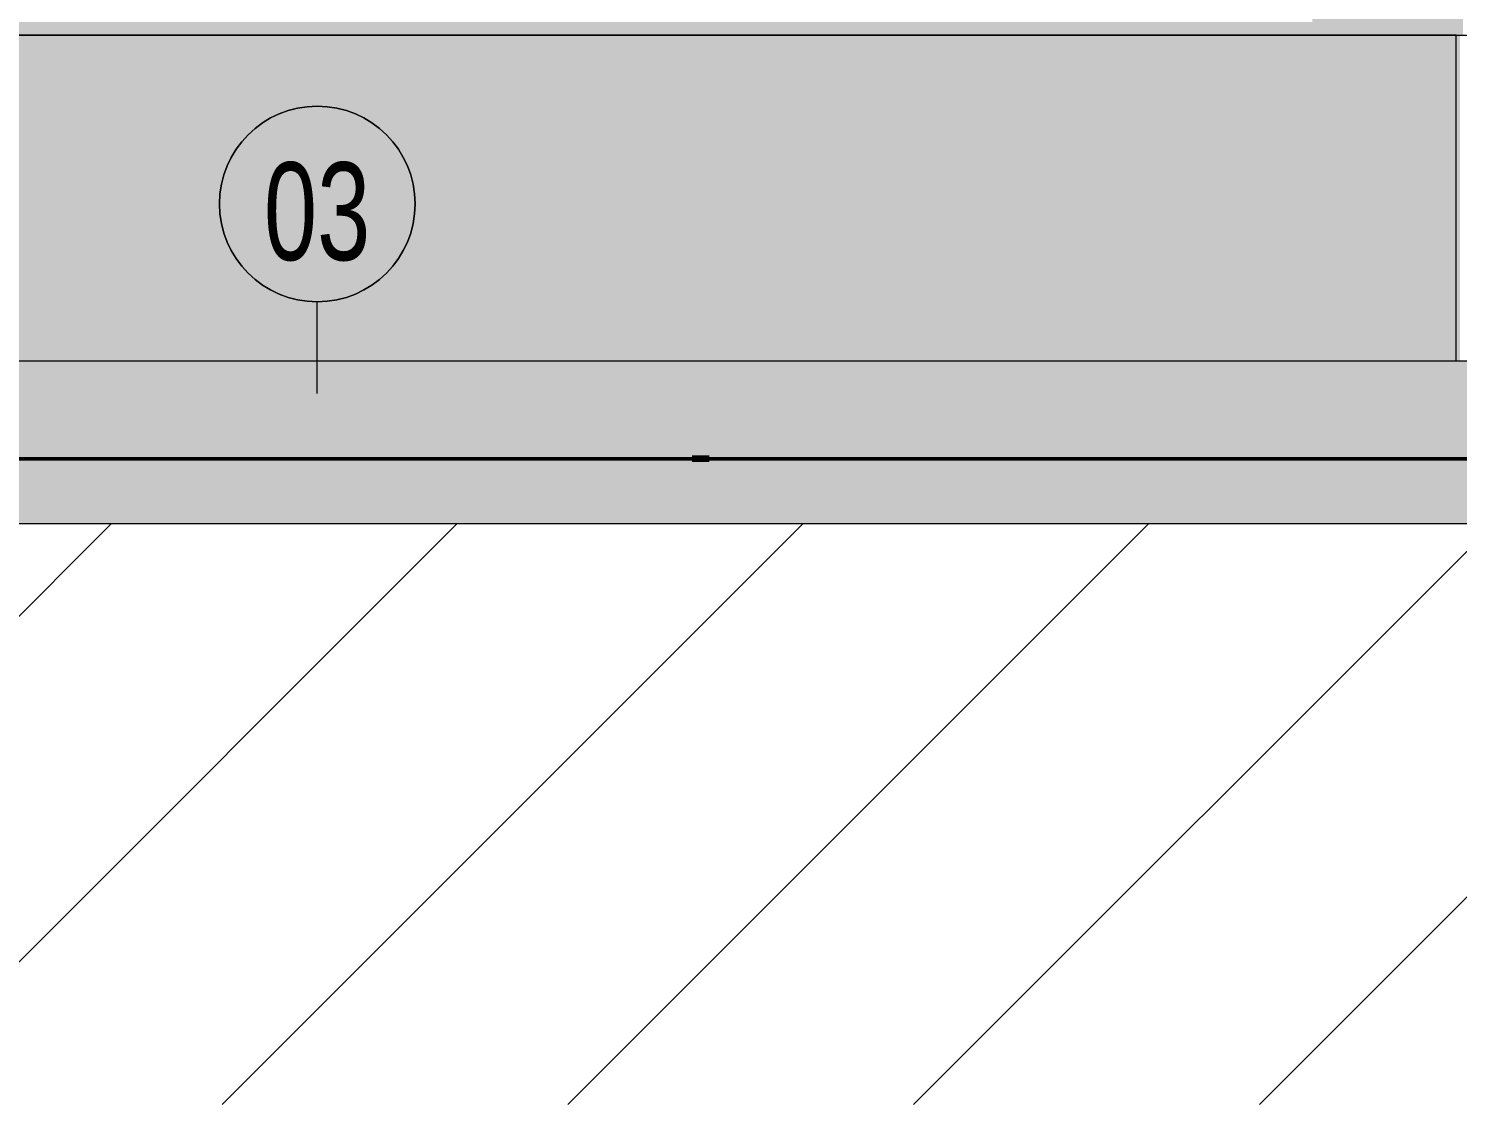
# Model space of a CAD drawing. Header units: millimetres. Extents: x -155050 to -36395, y -2753 to 7638.
# Drawn here: x -116909 to -112526, y -2731 to 570 of the extents above; entities that cross this region are included whole.
import ezdxf

# ---------------------------------------------------------------- set-up
doc = ezdxf.new("R2010")
doc.units = ezdxf.units.MM
for name, pattern in [('IMPORT-KAN_dest_PLNA', [31, 7, -6.5, 0, -6.5, 11, 0]), ('IMPORT-KANVBRDO', [20, 7, -6.5, 0, -6.5]), ('IMPORT-VODA_pitna_CARA08', [30, 7, -6.5, 0, -6.5, 7, -3]), ('IMPORT-VODVBRDO', [20, 7, -6.5, 0, -6.5])]:
    doc.linetypes.add(name, pattern=pattern)
for name, color, linetype, lineweight, true_color in [('---1 - PBS PNP-1', 1, 'Continuous', 35, 0xff0000), ('00_pL_hranice pozemku', 1, 'Continuous', 35, 0xff0000), ('00_pL_katastr-1', 150, 'Continuous', 35, 0x007fff), ('00_pL_OCHRANNE PASNO TEPLOVOD-1', 40, 'Continuous', 9, 0xffbf00), ('00_pL_přípoja voda-2', 4, 'IMPORT-VODA_pitna_CARA08', 35, 0x00ffff), ('00_pL_přípojka destova kanalizace-1', 7, 'IMPORT-KAN_dest_PLNA', 9, 0x3f7f3f), ('00_pL_přípojka destova kanalizace-2', 7, 'Continuous', 35, 0x3f7f3f), ('212_HK_situace_03_dwg-1', 40, 'Continuous', 9, 0xffbf00), ('A-FLOR-2', 7, 'Continuous', 9, 0x5200a5), ('A-WALL-1', 7, 'Continuous', 9, 0xd7d5cb), ('A-WALL-2', 7, 'Continuous', 9, 0x004080), ('A-WALL-3', 7, 'Continuous', 9, 0xdeddc7), ('A-WALL-4', 7, 'Continuous', 9, 0x787878), ('hch kanal', 30, 'Continuous', 9, 0xff7f00), ('hch kanal-1', 5, 'IMPORT-VODVBRDO', 9, 0x0000ff), ('hch kanal-2', 6, 'IMPORT-KANVBRDO', 9, 0xff00ff), ('hch kanal-3', 30, 'IMPORT-KANVBRDO', 9, 0xff7f00), ('hch teren-1', 7, 'Continuous', 9, 0x00a5a5), ('Obrys', 2, 'Continuous', 9, 0xffff00), ('PDF7_0V - Voda návrh', 9, 'Continuous', 9, 0x808080), ('PDF7_36', 9, 'Continuous', 9, 0x808080), ('PDF7_GASNET PLYN STŘEDOTLAK', 9, 'Continuous', 9, 0x808080), ('PDF7_GASNET PLYN STŘEDOTLAK OCHRANNĚ PÁSMO', 7, 'Continuous', 9, 0xa5a552), ('PDF7_GP Budovy', 7, 'Continuous', 9, 0x260000), ('PDF7_GP Plotové linie', 7, 'Continuous', 9, 0x0052a5), ('PDF7_GP Veřejné osvětlení - lampy', 200, 'Continuous', 9, 0xbf00ff), ('PDF7_GP Výšky bodů', 7, 'Continuous', 9, 0x0052a5), ('PDF7_ISS CETIN Zaměřené a kótované vnitřní STP', 9, 'Continuous', 9, 0x808080), ('PDF7_ISS DEŠŤOVÁ KANALIZACE', 9, 'Continuous', 9, 0x808080), ('PDF7_ISS ELEKTRÁRNA OPATOVICE HORKOVOD', 9, 'Continuous', 9, 0x808080), ('PDF7_ISS ELEKTRÁRNA OPATOVICE TEPLOVOD', 9, 'Continuous', 9, 0x808080), ('PDF7_ISS KRÁLOVÉHRADECKÁ PROVOZNÍ SPLAŠKOVÁ KANALIZACE', 9, 'Continuous', 9, 0x808080), ('PDF7_ISS KRÁLOVÉHRADECKÁ PROVOZNÍ VODOVOD HL ŘAD', 9, 'Continuous', 9, 0x808080), ('PDF7_ISS TECHNICKÉ SLUŽBY HK VO', 9, 'Continuous', 9, 0x808080), ('PDF7_ISS ČEZ DISTRIBUCE NN NADZEMNÍ', 9, 'Continuous', 9, 0x808080), ('PDF7_ISS ČEZ DISTRIBUCE VN PODZEMNÍ', 9, 'Continuous', 9, 0x808080), ('PDF7_Slezské Předměstí_646971$0$21900', 7, 'Continuous', 9, 0x002600), ('PDF7_Slezské Předměstí_646971$0$21999', 7, 'Continuous', 9, 0x260000), ('PDF7_Slezské Předměstí_646971$0$23700', 9, 'Continuous', 9, 0x808080), ('PDF7_VÝŠKOVÉ KÓTY TERÉNU', 3, 'Continuous', 9, 0x00ff00), ('PDF7_Znacky-kultury', 7, 'Continuous', 9, 0x29a500), ('PDF7_Znacky-kultury-3', 240, 'Continuous', 140, 0xff003f), ('S-COLS-1', 7, 'Continuous', 9, 0x787878), ('Vlastní 1_A-DETL-GENF-1', 9, 'Continuous', 9, 0x808080)]:
    doc.layers.add(name, color=color, linetype=linetype, lineweight=lineweight, true_color=true_color)
for name, color, linetype, lineweight in [('00_pL_KOTY', 7, 'Continuous', 9), ('00_pL_stavajici objekty', 7, 'Continuous', 50), ('2966-1_navrh dispozice stroju-HK_dwg-1', 7, 'Continuous', 9), ('A-ANNO-IDEN', 7, 'Continuous', 9), ('A-ANNO-IDEN-1', 7, 'Continuous', 18), ('A-DETL-THIN', 7, 'Continuous', 9), ('A-WALL', 7, 'Continuous', 9), ('HK_TEREN_SESAZENI_dwg-1', 7, 'Continuous', 9), ('PDF4_Geometry', 7, 'Continuous', 9), ('S-COLS', 7, 'Continuous', 9)]:
    doc.layers.add(name, color=color, linetype=linetype, lineweight=lineweight)
doc.styles.add('Arial', font='arial.ttf', dxfattribs={"width": 0.7, "height": 300})

# ---------------------------------------------------------------- blocks, each defined once
blk = doc.blocks.new('Sloup IPE - 388009-Řez 3')
at = {"layer": 'S-COLS-1'}
h = blk.add_hatch(color=256, dxfattribs=at)
h.paths.add_polyline_path([(131787.9, -450), (131787.9, 550), (131776.6, 550), (131776.6, -450)])
h.paths.add_polyline_path([(131787.9, 1700), (131787.9, 4863.5), (131780.4, 4863.5), (131780.4, 1700)])
blk = doc.blocks.new('2966-1_navrh dispozice stroju-HK_dwg-867852-Řez 3')
at = {"layer": 'Obrys'}
blk.add_line((138905, -750), (125160.4, -750), dxfattribs=at)
blk = doc.blocks.new('212_HK_situace_03_dwg-886969-Řez 3')
at = {"layer": '---1 - PBS PNP-1'}
blk.add_line((153738.7, -750), (125771.1, -750), dxfattribs=at)
at = {"layer": '00_pL_hranice pozemku'}
blk.add_line((124050.1, -750), (155026.4, -750), dxfattribs=at)
at = {"layer": '00_pL_katastr-1'}
for p, q in [((124050.1, -750), (155026.4, -750)), ((124050.1, -750), (155026.4, -750)), ((124050.1, -750), (155026.4, -750)), ((124050.1, -750), (138692.5, -750)), ((155026.4, -750), (124050.1, -750)), ((124050.1, -750), (155026.4, -750)), ((124050.1, -750), (155026.4, -750)), ((155026.4, -750), (124050.1, -750)), ((124050.1, -750), (155026.4, -750)), ((124050.1, -750), (155026.4, -750)), ((124050.1, -750), (155026.4, -750)), ((124050.1, -750), (155026.4, -750)), ((124050.1, -750), (155026.4, -750)), ((124644.4, -750), (155026.4, -750)), ((155026.4, -750), (125825.6, -750)), ((130675.5, -750), (130678.4, -750))]:
    blk.add_line(p, q, dxfattribs=at)
at = {"layer": '00_pL_katastr-1', "flags": 128}
for points in [[(155026.4, -750), (150295.3, -750), (148608.2, -750), (127976.2, -750), (124050.1, -750)], [(124050.1, -750), (127872.1, -750), (150295.3, -750), (151681.9, -750), (155026.4, -750)], [(155026.4, -750), (125388.1, -750), (124050.1, -750)], [(124050.1, -750), (127773, -750), (151681.9, -750), (155026.4, -750)], [(124050.1, -750), (124337.2, -750), (124363.2, -750), (124388.7, -750), (126302.5, -750), (155026.4, -750)], [(155026.4, -750), (153442.5, -750), (153423.7, -750), (149311.7, -750), (145364.2, -750), (143250, -750), (124050.1, -750)], [(124337.2, -750), (126350.2, -750), (155026.4, -750)], [(155026.4, -750), (130678.4, -750), (129099.1, -750), (130699.4, -750)], [(132002.2, -750), (130716.2, -750), (130699.4, -750), (132002.2, -750), (132276.3, -750), (143839.1, -750), (155026.4, -750)], [(155026.4, -750), (131749.7, -750), (154889.9, -750)]]:
    blk.add_lwpolyline(points, dxfattribs=at)
at = {"layer": '00_pL_KOTY', "flags": 128}
blk.add_lwpolyline([(125805.5, -750), (125753.3, -750), (146207, -750), (146226.5, -750), (146207, -750), (150991.5, -750), (151011, -750)], dxfattribs=at)
at = {"layer": '00_pL_OCHRANNE PASNO TEPLOVOD-1'}
for p, q in [((155026.4, -750), (124050.1, -750)), ((124050.1, -750), (155026.4, -750)), ((155026.4, -750), (124050.1, -750))]:
    blk.add_line(p, q, dxfattribs=at)
at = {"layer": '00_pL_OCHRANNE PASNO TEPLOVOD-1', "flags": 128}
blk.add_lwpolyline([(155026.4, -750), (128393.5, -750), (128393.8, -750), (129280.4, -750), (129730.8, -750)], dxfattribs=at)
at = {"layer": '00_pL_přípoja voda-2'}
blk.add_line((125052, -750), (139051.7, -750), dxfattribs=at)
at = {"layer": '00_pL_přípojka destova kanalizace-1', "flags": 128}
blk.add_lwpolyline([(128005.5, -750), (128079, -750), (128143.2, -750)], dxfattribs=at)
at = {"layer": '00_pL_přípojka destova kanalizace-2', "flags": 128}
blk.add_lwpolyline([(126879.3, -750), (127236.4, -750), (138905, -750)], dxfattribs=at)
at = {"layer": '00_pL_stavajici objekty'}
for p, q in [((155026.4, -750), (124050.1, -750)), ((124050.1, -750), (155026.4, -750)), ((155026.4, -750), (124050.1, -750)), ((124050.1, -750), (155026.4, -750)), ((124050.1, -750), (155026.4, -750))]:
    blk.add_line(p, q, dxfattribs=at)
at = {"layer": 'A-FLOR-2'}
blk.add_line((155026.4, -750), (124050.1, -750), dxfattribs=at)
at = {"layer": 'PDF4_Geometry'}
for p, q in [((124050.1, -750), (155026.4, -750)), ((124050.1, -750), (155026.4, -750)), ((124050.1, -750), (155026.4, -750)), ((124050.1, -750), (155026.4, -750)), ((124858.5, -750), (155026.4, -750)), ((155026.4, -750), (126039.6, -750)), ((127604.6, -750), (128381, -750)), ((130619.9, -750), (130428.1, -750)), ((130619.9, -750), (130428.1, -750)), ((131241.5, -750), (130535.7, -750)), ((131241.5, -750), (130535.7, -750)), ((131325.8, -750), (130619.9, -750)), ((131325.8, -750), (130619.9, -750)), ((130889.5, -750), (130892.4, -750)), ((130911.9, -750), (130900.3, -750)), ((130911.9, -750), (130900.3, -750)), ((130949.5, -750), (130906.8, -750)), ((130949.5, -750), (130906.8, -750)), ((130954.6, -750), (130911.9, -750)), ((130954.6, -750), (130911.9, -750)), ((130961.2, -750), (130949.5, -750)), ((130961.2, -750), (130949.5, -750)), ((131433.4, -750), (131241.5, -750)), ((131433.4, -750), (131241.5, -750))]:
    blk.add_line(p, q, dxfattribs=at)
at = {"layer": 'PDF4_Geometry', "flags": 128}
for points in [[(124050.1, -750), (124551.2, -750), (124577.2, -750), (124602.7, -750), (126516.5, -750), (155026.4, -750)], [(155026.4, -750), (125602.1, -750), (124050.1, -750)], [(155026.4, -750), (153656.5, -750), (153637.8, -750), (149525.7, -750), (145578.2, -750), (143464, -750), (124050.1, -750)], [(124551.2, -750), (126564.2, -750), (155026.4, -750)], [(131409.8, -750), (130442.7, -750), (127604.6, -750), (128722.4, -750)], [(130913.4, -750), (129313.2, -750), (130892.4, -750), (155026.4, -750)], [(132216.2, -750), (130930.2, -750), (130913.4, -750), (132216.2, -750), (132490.3, -750), (144053.2, -750), (155026.4, -750)]]:
    blk.add_lwpolyline(points, dxfattribs=at)
at = {"layer": 'PDF4_Geometry'}
for points in [[(128265.4, -750), (128194.3, -750), (128166.1, -750), (128180.8, -750)], [(128180.8, -750), (128195.4, -750), (128256.9, -750), (128365, -750)], [(128584.6, -750), (128446.1, -750), (128339.7, -750), (128265.4, -750)], [(128340.8, -750), (128329.1, -750), (128343.8, -750), (128384.6, -750)], [(128484, -750), (128400.1, -750), (128352.4, -750), (128340.8, -750)], [(128384.6, -750), (128432.7, -750), (128502.8, -750), (128594.7, -750)], [(128968.2, -750), (128851, -750), (128723.1, -750), (128584.6, -750)], [(128594.7, -750), (128686.7, -750), (128769.8, -750), (128844.3, -750)], [(128889.3, -750), (128828.7, -750), (128814, -750), (128844.9, -750)], [(128844.3, -750), (128911.3, -750), (128950.3, -750), (128961.4, -750)], [(128844.9, -750), (128875.9, -750), (128964.6, -750), (129110.9, -750)], [(128911.4, -750), (128905.9, -750), (128894, -750), (128875.6, -750)], [(129146, -750), (129035.9, -750), (128950.3, -750), (128889.3, -750)], [(128961.4, -750), (128972.6, -750), (128955.9, -750), (128911.4, -750)], [(129091.6, -750), (129064.8, -750), (129023.6, -750), (128968.2, -750)], [(128996.8, -750), (128976.6, -750), (128984.9, -750), (129021.6, -750)], [(129170.3, -750), (129074.9, -750), (129017, -750), (128996.8, -750)], [(129021.6, -750), (129059.7, -750), (129118.6, -750), (129198.3, -750)], [(129049.5, -750), (129104.6, -750), (129169.7, -750), (129245, -750)], [(129075.8, -750), (129201.1, -750), (129315.9, -750), (129420.1, -750)], [(129356.5, -750), (129283.4, -750), (129207.4, -750), (129128.3, -750)], [(129376.2, -750), (129306, -750), (129228.6, -750), (129144, -750)], [(129676.2, -750), (129470.6, -750), (129293.9, -750), (129146, -750)], [(129573.6, -750), (129390.4, -750), (129256, -750), (129170.3, -750)], [(129198.3, -750), (129330.3, -750), (129484.8, -750), (129662, -750)], [(129245, -750), (129320.3, -750), (129392, -750), (129460.2, -750)], [(129566.6, -750), (129499.7, -750), (129429.6, -750), (129356.5, -750)], [(129536.6, -750), (129499.8, -750), (129446.4, -750), (129376.2, -750)], [(129420.1, -750), (129524.2, -750), (129607.3, -750), (129669.2, -750)], [(129460.2, -750), (129520.8, -750), (129557.4, -750), (129569.7, -750)], [(129551.7, -750), (129484.8, -750), (129460.8, -750), (129479.8, -750)], [(129479.8, -750), (129498.8, -750), (129559.9, -750), (129663, -750)], [(129569.7, -750), (129582.1, -750), (129571.1, -750), (129536.6, -750)], [(129879.9, -750), (129740.4, -750), (129631.1, -750), (129551.7, -750)], [(129739.8, -750), (129722.2, -750), (129664.5, -750), (129566.6, -750)], [(130019.4, -750), (129905.5, -750), (129756.9, -750), (129573.6, -750)], [(129641.9, -750), (129631.1, -750), (129646.6, -750), (129688.4, -750)], [(129640.3, -750), (129831.8, -750), (129989.1, -750), (130112.2, -750)], [(129752.7, -750), (129689.7, -750), (129652.8, -750), (129641.9, -750)], [(129662, -750), (129839.2, -750), (129973.7, -750), (130065.8, -750)], [(129669.2, -750), (129733.9, -750), (129757.4, -750), (129739.8, -750)], [(129688.4, -750), (129740.9, -750), (129817.6, -750), (129918.9, -750)], [(130038.4, -750), (129944.1, -750), (129848.8, -750), (129752.7, -750)], [(129863.4, -750), (129934.5, -750), (129997.8, -750), (130053.4, -750)], [(130286.7, -750), (130155, -750), (130019.4, -750), (129879.9, -750)], [(130200, -750), (130159.7, -750), (130099.4, -750), (130019.4, -750)], [(130255, -750), (130204.9, -750), (130132.7, -750), (130038.4, -750)], [(130053.4, -750), (130108.9, -750), (130163.1, -750), (130216, -750)], [(130065.8, -750), (130158.4, -750), (130213.2, -750), (130230.2, -750)], [(130112.2, -750), (130205.3, -750), (130276.9, -750), (130326.8, -750)], [(130377.2, -750), (130348.9, -750), (130265.1, -750), (130125.8, -750)], [(130186.2, -750), (130249.1, -750), (130286.1, -750), (130297.1, -750)], [(130230.2, -750), (130247.2, -750), (130237.2, -750), (130200, -750)], [(130216, -750), (130211.7, -750), (130221.2, -750), (130244.7, -750)], [(130244.7, -750), (130268.1, -750), (130305.7, -750), (130357.5, -750)], [(130297.1, -750), (130308.1, -750), (130294.1, -750), (130255, -750)], [(130411.5, -750), (130384.9, -750), (130343.3, -750), (130286.7, -750)], [(130326.8, -750), (130388.7, -750), (130405.5, -750), (130377.2, -750)], [(130352, -750), (130343.2, -750), (130358, -750), (130396.5, -750)], [(130450.9, -750), (130393.9, -750), (130361, -750), (130352, -750)], [(130357.5, -750), (130439.6, -750), (130540, -750), (130658.9, -750)], [(130396.5, -750), (130441, -750), (130499.6, -750), (130572.3, -750)], [(130449.9, -750), (130451, -750), (130438.2, -750), (130411.5, -750)], [(130672.3, -750), (130600, -750), (130525.8, -750), (130449.9, -750)], [(130572.3, -750), (130645, -750), (130714.9, -750), (130781.7, -750)], [(130730.3, -750), (130687.5, -750), (130640.6, -750), (130589.5, -750)], [(130658.9, -750), (130777.8, -750), (130876.9, -750), (130956.3, -750)], [(130877.8, -750), (130813.2, -750), (130744.6, -750), (130672.3, -750)], [(130781.7, -750), (130838.2, -750), (130870.9, -750), (130879.9, -750)], [(130879.9, -750), (130888.9, -750), (130874.6, -750), (130837, -750)], [(131038, -750), (131023.7, -750), (130970.3, -750), (130877.8, -750)], [(130956.3, -750), (131025, -750), (131052.3, -750), (131038, -750)], [(131076.2, -750), (131069.8, -750), (131084.7, -750), (131120.7, -750)], [(131151.1, -750), (131107.5, -750), (131082.6, -750), (131076.2, -750)], [(131499.6, -750), (131352.5, -750), (131236.4, -750), (131151.1, -750)], [(131594.5, -750), (131469.2, -750), (131333.9, -750), (131188.6, -750)], [(131280.9, -750), (131255.9, -750), (131244.6, -750), (131246.8, -750)], [(131246.8, -750), (131249, -750), (131261.8, -750), (131285.2, -750)], [(131285.2, -750), (131314, -750), (131359.6, -750), (131422, -750)], [(131352, -750), (131458.6, -750), (131582.4, -750), (131723.4, -750)], [(131422, -750), (131484.4, -750), (131559.2, -750), (131646.3, -750)], [(131996.2, -750), (131837, -750), (131671.5, -750), (131499.6, -750)], [(131969.8, -750), (131910.3, -750), (131813.1, -750), (131678.3, -750)], [(131723.4, -750), (131830.1, -750), (131921.6, -750), (131998, -750)]]:
    blk.add_open_spline(points, degree=3, dxfattribs=at)
at = {"layer": 'PDF7_0V - Voda návrh'}
for p, q in [((127307.8, -750), (127640.1, -750)), ((127972.4, -750), (128304.8, -750)), ((129170.5, -750), (128851.7, -750)), ((129899.9, -750), (129567.7, -750)), ((130365.2, -750), (130697.5, -750)), ((131029.9, -750), (131362.2, -750))]:
    blk.add_line(p, q, dxfattribs=at)
at = {"layer": 'PDF7_0V - Voda návrh', "flags": 128}
blk.add_lwpolyline([(129567.6, -750), (129899.9, -750), (129368.2, -750), (128770, -750)], dxfattribs=at)
at = {"layer": 'PDF7_36', "flags": 128}
for points in [[(127710.9, -750), (126448.1, -750)], [(127497.7, -750), (126634, -750)], [(129834.5, -750), (128638, -750)], [(130768.4, -750), (129572, -750)], [(132892.1, -750), (131695.6, -750)]]:
    blk.add_lwpolyline(points, close=True, dxfattribs=at)
at = {"layer": 'PDF7_GASNET PLYN STŘEDOTLAK', "flags": 128}
for points in [[(127854.5, -750), (126990.4, -750)], [(129050.9, -750), (128785, -750), (128785, -750), (128452.7, -750), (128452.7, -750), (128186.8, -750), (128452.7, -750), (128452.7, -750), (128785, -750), (128785, -750)], [(128585.6, -750), (128585.6, -750)], [(128652.1, -750), (128652.1, -750)], [(130247.2, -750), (129383.2, -750)], [(131443.6, -750), (131244.2, -750), (131244.2, -750), (130845.5, -750), (130845.4, -750), (130646, -750), (130845.4, -750), (130845.5, -750), (131244.2, -750), (131244.2, -750)], [(130978.4, -750), (130978.3, -750)], [(131111.3, -750), (131111.3, -750)]]:
    blk.add_lwpolyline(points, close=True, dxfattribs=at)
at = {"layer": 'PDF7_GASNET PLYN STŘEDOTLAK OCHRANNĚ PÁSMO', "flags": 128}
for points in [[(127521.8, -750), (127322.4, -750)], [(127323.1, -750), (127522.5, -750)], [(127588.9, -750), (127788.3, -750)], [(127854.1, -750), (127654.7, -750)], [(128120, -750), (127920.6, -750)], [(127921.3, -750), (128120.7, -750)], [(128452.3, -750), (128252.9, -750)], [(128253.6, -750), (128453, -750)], [(128718.2, -750), (128518.8, -750)], [(128519.5, -750), (128718.9, -750)], [(129050.5, -750), (128851.1, -750)], [(128851.8, -750), (129051.2, -750)], [(129316.4, -750), (129117, -750)], [(129117.6, -750), (129317, -750)], [(129648.7, -750), (129449.3, -750)], [(129450, -750), (129649.4, -750)], [(129914.6, -750), (129715.2, -750)], [(129715.8, -750), (129915.2, -750)], [(130246.9, -750), (130047.5, -750)], [(130048.2, -750), (130247.6, -750)], [(130512.8, -750), (130313.4, -750)], [(130314, -750), (130513.4, -750)], [(130845.1, -750), (130645.7, -750)], [(130646.4, -750), (130845.8, -750)], [(130912.2, -750), (131111.6, -750)], [(131177.4, -750), (130978, -750)], [(131443.3, -750), (131243.9, -750)], [(131244.5, -750), (131443.9, -750)], [(131510.4, -750), (131709.8, -750)], [(131775.6, -750), (131576.2, -750)]]:
    blk.add_lwpolyline(points, close=True, dxfattribs=at)
at = {"layer": 'PDF7_GP Budovy'}
for p, q in [((124050.1, -750), (155026.4, -750)), ((155026.4, -750), (124050.1, -750)), ((124050.1, -750), (155026.4, -750)), ((155026.4, -750), (124050.1, -750))]:
    blk.add_line(p, q, dxfattribs=at)
at = {"layer": 'PDF7_GP Plotové linie', "flags": 128}
blk.add_lwpolyline([(124050.1, -750), (124396.7, -750), (126457.1, -750), (128451.1, -750), (130445.1, -750), (132439, -750), (134433, -750), (136559.9, -750), (138553.9, -750), (140614.3, -750), (142608.3, -750), (144602.2, -750), (146596.2, -750), (148789.6, -750), (150783.6, -750), (152777.5, -750), (154771.5, -750), (155026.4, -750)], dxfattribs=at)
at = {"layer": 'PDF7_GP Veřejné osvětlení - lampy'}
blk.add_line((128264.9, -750), (127400.8, -750), dxfattribs=at)
blk.add_line((128264.9, -750), (127400.8, -750), dxfattribs=at)
at = {"layer": 'PDF7_GP Veřejné osvětlení - lampy', "flags": 128}
for points in [[(127499.6, -750), (126753.1, -750)], [(128274.1, -750), (127410.1, -750)], [(127875.2, -750), (127742.5, -750)]]:
    blk.add_lwpolyline(points, close=True, dxfattribs=at)
at = {"layer": 'PDF7_GP Výšky bodů', "flags": 128}
for points in [[(127431.9, -750), (127564.9, -750), (127365.5, -750), (127365.5, -750), (127365.5, -750), (127299.1, -750), (127232.6, -750), (127166.2, -750), (127166.1, -750), (127166.1, -750), (127166.1, -750)], [(127365.6, -750), (127697.9, -750), (127365.6, -750), (127498.5, -750)], [(127698.1, -750), (128030.3, -750), (127764.5, -750), (127897.5, -750)], [(128229.8, -750), (128163.3, -750), (127964, -750), (128030.4, -750), (128096.9, -750), (128096.9, -750), (128096.9, -750), (128030.5, -750), (127964, -750), (127897.6, -750), (127831.1, -750), (127831, -750), (127897.5, -750)], [(129972, -750), (130105, -750), (129905.6, -750), (129905.6, -750), (129905.6, -750), (129839.2, -750), (129772.7, -750), (129706.3, -750), (129706.2, -750), (129706.2, -750), (129706.2, -750)], [(130102, -750), (130235, -750), (130035.6, -750), (130035.7, -750), (130035.7, -750), (129969.2, -750), (129902.7, -750), (129836.3, -750), (129836.3, -750), (129836.2, -750)], [(130164.9, -750), (130297.9, -750), (130098.5, -750), (130165, -750), (130165, -750), (130098.6, -750), (130032.1, -750), (129965.7, -750), (129899.2, -750), (129899.2, -750), (129899.1, -750)], [(129905.7, -750), (130238, -750), (129905.7, -750), (130038.7, -750)], [(130035.8, -750), (130368, -750), (130035.7, -750), (130168.7, -750)], [(130098.7, -750), (130430.9, -750), (130165.1, -750), (130298.1, -750)], [(130437.5, -750), (130437.5, -750), (130504, -750), (130570.4, -750), (130570.5, -750), (130504, -750), (130437.6, -750), (130171.7, -750), (130304.7, -750)], [(130567.5, -750), (130634, -750), (130368.2, -750)], [(130637, -750), (130769.9, -750), (130371.2, -750)], [(130630.4, -750), (130696.9, -750), (130763.4, -750), (130431.1, -750)], [(130700.5, -750), (130767, -750), (130833.5, -750), (130833.5, -750), (130833.5, -750), (130767, -750), (130700.6, -750), (130434.7, -750), (130567.7, -750)], [(130896.4, -750), (130896.4, -750), (130829.9, -750), (130763.4, -750), (130697, -750), (130630.5, -750), (130564.1, -750), (130564.1, -750), (130564.1, -750), (130630.6, -750), (130697.1, -750), (130763.5, -750), (130763.5, -750), (130763.5, -750), (130697, -750), (130630.5, -750)], [(130957.1, -750), (131090.1, -750), (130890.7, -750), (130957.2, -750), (130957.2, -750), (130890.7, -750), (130824.3, -750), (130757.8, -750), (130691.3, -750), (130691.3, -750), (130691.3, -750)], [(130890.8, -750), (131223.1, -750), (130957.2, -750), (131090.2, -750)]]:
    blk.add_lwpolyline(points, dxfattribs=at)
for points in [[(131555.5, -750), (131489.1, -750), (131422.6, -750), (131356.1, -750), (131289.7, -750), (131223.2, -750), (131223.3, -750), (131223.3, -750), (131289.7, -750), (131356.2, -750), (131422.7, -750), (131489.1, -750), (131555.6, -750), (131555.5, -750)], [(131688.5, -750), (131622.1, -750), (131622.1, -750), (131555.6, -750), (131555.6, -750), (131622.1, -750), (131622.1, -750), (131622.1, -750), (131555.7, -750), (131555.7, -750), (131489.2, -750), (131422.8, -750), (131422.7, -750), (131356.3, -750), (131422.7, -750), (131422.7, -750), (131489.2, -750), (131555.6, -750), (131622.1, -750), (131688.6, -750), (131755, -750), (131755, -750)]]:
    blk.add_lwpolyline(points, close=True, dxfattribs=at)
at = {"layer": 'PDF7_ISS CETIN Zaměřené a kótované vnitřní STP'}
for p, q in [((127710.4, -750), (127433, -750)), ((127433, -750), (127710.4, -750)), ((127902.1, -750), (127624.7, -750)), ((127624.7, -750), (127902.1, -750)), ((128640.3, -750), (128362.9, -750)), ((128362.9, -750), (128640.3, -750)), ((128899.7, -750), (128622.4, -750)), ((128622.4, -750), (128899.7, -750)), ((129239.2, -750), (128961.8, -750)), ((128961.8, -750), (129239.2, -750)), ((129430.9, -750), (129153.5, -750)), ((129153.5, -750), (129430.9, -750)), ((130169.1, -750), (129891.7, -750)), ((129891.7, -750), (130169.1, -750)), ((130428.5, -750), (130151.1, -750)), ((130151.1, -750), (130428.5, -750)), ((130768, -750), (130490.6, -750)), ((130490.6, -750), (130768, -750)), ((130959.6, -750), (130682.3, -750)), ((130682.3, -750), (130959.6, -750)), ((131697.9, -750), (131420.5, -750)), ((131420.5, -750), (131697.9, -750)), ((131957.3, -750), (131679.9, -750)), ((131679.9, -750), (131957.3, -750))]:
    blk.add_line(p, q, dxfattribs=at)
at = {"layer": 'PDF7_ISS CETIN Zaměřené a kótované vnitřní STP', "flags": 128}
for points in [[(128124.2, -750), (127592.5, -750)], [(128656, -750), (128124.2, -750)], [(129652.9, -750), (129054.7, -750), (129652.9, -750), (130184.7, -750)], [(131181.7, -750), (130583.5, -750)], [(131713.4, -750), (131181.7, -750)]]:
    blk.add_lwpolyline(points, close=True, dxfattribs=at)
at = {"layer": 'PDF7_ISS DEŠŤOVÁ KANALIZACE'}
for p, q in [((128106.4, -750), (127042.8, -750)), ((128685.3, -750), (128517.3, -750)), ((130236.8, -750), (129106.9, -750)), ((129792.7, -750), (129577.4, -750)), ((131230.5, -750), (130167, -750)), ((131875.7, -750), (131707.7, -750))]:
    blk.add_line(p, q, dxfattribs=at)
at = {"layer": 'PDF7_ISS DEŠŤOVÁ KANALIZACE', "flags": 128}
for points in [[(127511.7, -750), (128043.4, -750), (128442.2, -750)], [(128309.3, -750), (128109.9, -750), (128309.2, -750)], [(128571.7, -750), (129103.4, -750), (129502.3, -750)], [(129302.9, -750), (129236.4, -750), (129435.7, -750)], [(130702, -750), (131300.2, -750), (131699, -750)], [(131499.7, -750), (131366.7, -750), (131499.6, -750)], [(131695.8, -750), (132227.6, -750), (132560, -750)]]:
    blk.add_lwpolyline(points, dxfattribs=at)
at = {"layer": 'PDF7_ISS ELEKTRÁRNA OPATOVICE HORKOVOD', "flags": 128}
for points in [[(127687.2, -750), (127554.3, -750), (127953.1, -750), (128351.9, -750), (128218.9, -750), (128351.9, -750), (127953.1, -750), (127554.3, -750)], [(127687.3, -750), (127554.3, -750)], [(127886.6, -750), (127886.6, -750), (127886.7, -750), (127886.6, -750)], [(128019.5, -750), (128019.6, -750), (128019.6, -750), (128019.6, -750)], [(128219, -750), (128351.9, -750)], [(128950.1, -750), (128750.7, -750)], [(129481.8, -750), (129215.9, -750)], [(130013.5, -750), (129814.1, -750), (130212.9, -750), (130678.2, -750), (130478.7, -750), (130678.2, -750), (130212.9, -750), (129814.1, -750)], [(130013.5, -750), (129814.1, -750)], [(130146.4, -750), (130146.5, -750), (130212.9, -750), (130146.5, -750)], [(130279.3, -750), (130279.4, -750), (130279.4, -750), (130279.4, -750)], [(130478.8, -750), (130678.2, -750)], [(131276.4, -750), (131010.5, -750)], [(131741.6, -750), (131475.7, -750)]]:
    blk.add_lwpolyline(points, close=True, dxfattribs=at)
at = {"layer": 'PDF7_ISS ELEKTRÁRNA OPATOVICE TEPLOVOD', "flags": 128}
for points in [[(127924.2, -750), (127726, -750), (127926.6, -750), (127726, -750), (128124.8, -750), (128589.9, -750), (128124.8, -750), (127726, -750)], [(128123.5, -750), (128124.8, -750), (128126, -750), (128124.8, -750)], [(128389.3, -750), (128589.9, -750), (128393.1, -750), (128589.9, -750)], [(129787.3, -750), (128922.2, -750)], [(130316.5, -750), (130119.6, -750), (130320.2, -750), (130119.6, -750), (130584.8, -750), (130983.5, -750), (130584.8, -750), (130119.6, -750)], [(130582.3, -750), (130584.8, -750), (130586, -750), (130584.8, -750)], [(130782.9, -750), (130983.5, -750), (130785.4, -750), (130983.5, -750)], [(132179.7, -750), (131315.8, -750)]]:
    blk.add_lwpolyline(points, close=True, dxfattribs=at)
at = {"layer": 'PDF7_ISS KRÁLOVÉHRADECKÁ PROVOZNÍ SPLAŠKOVÁ KANALIZACE'}
for p, q in [((127698.2, -750), (127598.2, -750)), ((127598.2, -750), (127698.2, -750)), ((128230, -750), (128129.9, -750)), ((128129.9, -750), (128230, -750)), ((130157.6, -750), (130057.5, -750)), ((130057.5, -750), (130157.6, -750)), ((130622.9, -750), (130522.8, -750)), ((130522.8, -750), (130622.9, -750))]:
    blk.add_line(p, q, dxfattribs=at)
at = {"layer": 'PDF7_ISS KRÁLOVÉHRADECKÁ PROVOZNÍ SPLAŠKOVÁ KANALIZACE', "flags": 128}
for points in [[(127323.7, -750), (127722.5, -750), (128054.9, -750), (127722.5, -750)], [(128520.1, -750), (129384.2, -750)], [(129716.5, -750), (130181.8, -750), (130447.6, -750), (130181.8, -750)], [(130912.9, -750), (131776.9, -750)]]:
    blk.add_lwpolyline(points, close=True, dxfattribs=at)
at = {"layer": 'PDF7_ISS KRÁLOVÉHRADECKÁ PROVOZNÍ VODOVOD HL ŘAD'}
for p, q in [((127661.4, -750), (127470.2, -750)), ((127470.2, -750), (127661.4, -750)), ((130120.7, -750), (129929.6, -750)), ((129929.6, -750), (130120.7, -750))]:
    blk.add_line(p, q, dxfattribs=at)
at = {"layer": 'PDF7_ISS KRÁLOVÉHRADECKÁ PROVOZNÍ VODOVOD HL ŘAD', "flags": 128}
for points in [[(127059.8, -750), (126793.9, -750), (127259.2, -750), (127658, -750), (127259.2, -750), (126793.9, -750)], [(128056.8, -750), (128854.4, -750)], [(129452.6, -750), (129253.1, -750), (129652, -750), (130050.8, -750), (129652, -750), (129253.1, -750)], [(129452.5, -750), (129253.1, -750)], [(130449.6, -750), (131313.6, -750)], [(131911.8, -750), (131646, -750), (132044.7, -750), (132510, -750), (132044.7, -750), (131646, -750)], [(131911.8, -750), (131646, -750)]]:
    blk.add_lwpolyline(points, close=True, dxfattribs=at)
at = {"layer": 'PDF7_ISS TECHNICKÉ SLUŽBY HK VO', "flags": 128}
for points in [[(155026.4, -750), (124933.8, -750), (124050.1, -750)], [(124050.1, -750), (125133.4, -750), (155026.4, -750)]]:
    blk.add_lwpolyline(points, dxfattribs=at)
for points in [[(128389.5, -750), (126528.5, -750), (125398.6, -750), (126528.5, -750)], [(130715.8, -750), (128921.2, -750)], [(133108.6, -750), (131314, -750)]]:
    blk.add_lwpolyline(points, close=True, dxfattribs=at)
at = {"layer": 'PDF7_ISS ČEZ DISTRIBUCE NN NADZEMNÍ', "flags": 128}
for points in [[(127522.4, -750), (128386.5, -750)], [(128386.6, -750), (127522.5, -750)], [(128187.1, -750), (128320, -750), (127987.7, -750), (127721.8, -750), (127721.8, -750), (127588.9, -750), (127721.8, -750), (127721.8, -750), (127987.7, -750), (128320, -750)], [(128187.1, -750), (128320, -750)], [(128984.7, -750), (128785.3, -750)], [(129250.6, -750), (129117.6, -750)], [(129582.9, -750), (129383.5, -750)], [(129981.6, -750), (130845.7, -750)], [(130779.3, -750), (129981.7, -750)], [(130646.4, -750), (130779.3, -750), (130380.5, -750), (130181.1, -750), (130181.1, -750), (130048.2, -750), (130181.1, -750), (130181.1, -750), (130380.5, -750), (130779.3, -750)], [(130646.3, -750), (130779.3, -750)], [(131443.9, -750), (131178.1, -750)], [(131643.3, -750), (131510.4, -750)], [(132042.1, -750), (131776.3, -750)]]:
    blk.add_lwpolyline(points, close=True, dxfattribs=at)
at = {"layer": 'PDF7_ISS ČEZ DISTRIBUCE VN PODZEMNÍ', "flags": 128}
for points in [[(127389, -750), (127521.9, -750), (127123.1, -750), (126923.6, -750), (126923.7, -750), (126790.8, -750), (126923.7, -750), (126923.6, -750), (127123.1, -750), (127521.9, -750)], [(127256, -750), (127388.9, -750), (127521.9, -750), (127388.9, -750), (127521.9, -750), (127388.9, -750)], [(128784.7, -750), (127920.7, -750)], [(129781.7, -750), (129914.6, -750), (129515.8, -750), (129316.4, -750), (129316.4, -750), (129183.5, -750), (129316.4, -750), (129316.4, -750), (129515.8, -750), (129914.6, -750)], [(129648.8, -750), (129781.7, -750), (129914.6, -750), (129781.7, -750), (129914.6, -750), (129781.7, -750)], [(129648.8, -750), (129781.7, -750)], [(131177.5, -750), (130313.4, -750)], [(132174.5, -750), (132307.4, -750), (131975.1, -750), (131709.2, -750), (131709.2, -750), (131576.3, -750), (131709.2, -750), (131709.2, -750), (131975.1, -750), (132307.4, -750)]]:
    blk.add_lwpolyline(points, close=True, dxfattribs=at)
at = {"layer": 'PDF7_Slezské Předměstí_646971$0$21900'}
blk.add_line((124050.1, -750), (155026.4, -750), dxfattribs=at)
blk.add_line((124050.1, -750), (155026.4, -750), dxfattribs=at)
blk.add_line((124050.1, -750), (155026.4, -750), dxfattribs=at)
at = {"layer": 'PDF7_Slezské Předměstí_646971$0$21900', "flags": 128}
for points in [[(155026.4, -750), (151783.1, -750), (127922, -750), (124050.1, -750)], [(124050.1, -750), (127988.1, -750), (150453.5, -750), (155026.4, -750)], [(155026.4, -750), (138819.7, -750), (124050.1, -750)], [(124563.9, -750), (126557.8, -750), (155026.4, -750)], [(155026.4, -750), (126493.3, -750), (124632.3, -750)]]:
    blk.add_lwpolyline(points, dxfattribs=at)
at = {"layer": 'PDF7_Slezské Předměstí_646971$0$21999'}
blk.add_line((124050.1, -750), (155026.4, -750), dxfattribs=at)
at = {"layer": 'PDF7_Slezské Předměstí_646971$0$21999', "flags": 128}
blk.add_lwpolyline([(155026.4, -750), (148725.1, -750), (128120.7, -750), (124050.1, -750)], dxfattribs=at)
at = {"layer": 'PDF7_Slezské Předměstí_646971$0$23700', "flags": 128}
for points in [[(155026.4, -750), (133270.3, -750), (124962.1, -750), (124962.7, -750)], [(124962.7, -750), (126225.5, -750), (126225.4, -750), (133337.1, -750), (155026.4, -750)]]:
    blk.add_lwpolyline(points, dxfattribs=at)
at = {"layer": 'PDF7_VÝŠKOVÉ KÓTY TERÉNU', "flags": 128}
blk.add_lwpolyline([(155026.4, -750), (153830.4, -750), (152168.8, -750), (150174.8, -750), (148114.3, -750), (146120.4, -750), (144126.4, -750), (142132.4, -750), (140470.8, -750), (138410.3, -750), (136416.4, -750), (134356, -750), (132362, -750), (130301.6, -750), (130302.1, -750), (130302.8, -750), (130236.9, -750), (130237.6, -750), (130238.1, -750)], dxfattribs=at)
at = {"layer": 'PDF7_Znacky-kultury'}
for p, q in [((129087.3, -750), (128280.2, -750)), ((129253.2, -750), (128363.2, -750)), ((129977.3, -750), (129087.3, -750)), ((130060.3, -750), (129253.2, -750))]:
    blk.add_line(p, q, dxfattribs=at)
at = {"layer": 'PDF7_Znacky-kultury-3'}
blk.add_line((129485.1, -750), (129433.4, -750), dxfattribs=at)
blk = doc.blocks.new('HK_TEREN_SESAZENI_dwg_fgvzhj-918100-Řez 3')
at = {"layer": 'hch kanal'}
for p, q in [((130321.5, -750), (129304.9, -750)), ((131305.3, -750), (130288.7, -750)), ((131988.9, -750), (130972.3, -750))]:
    blk.add_line(p, q, dxfattribs=at)
at = {"layer": 'hch kanal-1'}
blk.add_line((125160.4, -750), (138905, -750), dxfattribs=at)
at = {"layer": 'hch kanal-2'}
blk.add_line((153210, -750), (130797, -750), dxfattribs=at)
at = {"layer": 'hch kanal-3'}
blk.add_line((124050.1, -750), (130797, -750), dxfattribs=at)
at = {"layer": 'hch kanal-3', "flags": 128}
blk.add_lwpolyline([(124050.1, -750), (131480.6, -750), (130797, -750), (129823.2, -750), (138905, -750)], dxfattribs=at)
at = {"layer": 'hch teren-1'}
for p, q in [((128070.5, -750), (132383.4, -750)), ((131650.7, -750), (129284.2, -750))]:
    blk.add_line(p, q, dxfattribs=at)
at = {"layer": 'hch teren-1', "flags": 128}
for points in [[(128003.1, -750), (128070.5, -750), (127888.9, -750), (128618.8, -750), (132327.4, -750), (132286, -750), (133590.4, -750)], [(129284.2, -750), (128597, -750), (133719.2, -750)], [(134315.9, -750), (133188.5, -750), (131650.7, -750)]]:
    blk.add_lwpolyline(points, dxfattribs=at)
blk = doc.blocks.new('HK_TEREN_SESAZENI_dwg-918098-Řez 3')
blk.add_blockref('HK_TEREN_SESAZENI_dwg_fgvzhj-918100-Řez 3', (0, 0))
blk = doc.blocks.new('Popiska materiálu - Popis-329410-Řez 3')
at = {"layer": 'A-ANNO-IDEN'}
blk.add_circle((128452, 6126.5), 300, dxfattribs=at)
for start, end in [(0, 180), (180, 360)]:
    blk.add_arc((128452, 6126.5), 300, start, end, dxfattribs=at)

msp = doc.modelspace()

# ---------------------------------------------------------------- hatches: boundary and pattern name
at = {"layer": 'A-WALL-1'}
h = msp.add_hatch(color=256, dxfattribs=at)
h.paths.add_polyline_path([(-118692.3, -450), (-118327.7, -450), (-118327.7, 550), (-118692.3, 550), (-118692.3, -391.5)])
h.paths.add_polyline_path([(-116384.5, -450), (-112530.1, -450), (-112530.1, 550), (-118227.7, 550), (-118227.7, -450), (-116626.5, -450)])
at = {"layer": 'A-WALL-2'}
h = msp.add_hatch(color=256, dxfattribs=at)
h.paths.add_polyline_path([(-118892.3, 550), (-118327.7, 550), (-118327.7, 1700), (-118892.3, 1700), (-118892.3, 716.7)])
h.paths.add_polyline_path([(-115658.5, 550), (-112508.8, 550), (-112508.8, 1700), (-118227.7, 1700), (-118227.7, 550), (-115719, 550)])
h.paths.add_polyline_path([(-113480.5, 589.8), (-117971.1, 589.8), (-117971.1, 1600), (-112971.1, 1600), (-112971.1, 589.8), (-113359.5, 589.8)])
at = {"layer": 'A-WALL-3'}
h = msp.add_hatch(color=256, dxfattribs=at)
h.paths.add_polyline_path([(-118877.7, -750), (-118327.7, -750), (-118327.7, -450), (-118877.7, -450)])
h.paths.add_polyline_path([(-90974.3, -750), (-90966.3, -750), (-90966.3, -450), (-91494.9, -450), (-91494.9, -750), (-91095.3, -750)])
h.paths.add_polyline_path([(-118227.7, -750), (-105401.7, -750), (-105401.7, -736), (-104777.1, -736), (-104777.1, -750), (-99427.9, -750), (-99427.9, -450), (-118227.7, -450), (-118227.7, -699.3)])
h.paths.add_polyline_path([(-93525.3, -750), (-93525.3, -600.8), (-94171.3, -600.8), (-94171.3, -450), (-94642.9, -450), (-94642.9, -750), (-93636.3, -750)])
h.paths.add_polyline_path([(-93021.3, -600), (-91594.9, -600), (-91594.9, -450), (-93021.3, -450), (-93021.3, -585.8)])
at = {"layer": 'A-WALL-4'}
h = msp.add_hatch(color=256, dxfattribs=at)
h.paths.add_polyline_path([(-112028.5, -950), (-105689, -950), (-105689, -831), (-105401.7, -831), (-105401.7, -750), (-119146.3, -750), (-119146.3, -831), (-118859.6, -831), (-118859.6, -950), (-112270.5, -950)])
h.paths.add_polyline_path([(-94120.3, -950), (-93675.3, -950), (-93675.3, -750), (-94642.9, -750), (-94642.9, -926.7), (-99427.9, -926.7), (-99427.9, -750), (-104777.1, -750), (-104776.6, -831), (-104489.8, -831), (-104489.8, -950), (-94642.9, -950)])
at = {"layer": 'Vlastní 1_A-DETL-GENF-1'}
h = msp.add_hatch(dxfattribs=at)
h.set_pattern_fill('FP_2', color=256, style=0, pattern_type=2)
h.set_pattern_definition([(45, (-107520.7, -300), (-530.33, 530.33), [])])
h.paths.add_polyline_path([(-120256.6, -2731), (-89280.3, -2731), (-89280.3, -950), (-120256.6, -950), (-120256.6, -2238.4)])

# ---------------------------------------------------------------- linework, layer by layer
at = {"layer": 'A-ANNO-IDEN'}
msp.add_line((-116023.8, -549.9), (-116023.8, -268.2), dxfattribs=at)
at = {"layer": 'A-DETL-THIN'}
msp.add_line((-89280.3, -950), (-120256.6, -950), dxfattribs=at)
at = {"layer": 'A-WALL'}
for p, q in [((-118227.7, 550), (-99427.9, 550)), ((-112530.1, 550), (-118227.7, 550)), ((-112530.1, -450), (-112530.1, 550)), ((-118227.7, -450), (-103416.3, -450)), ((-105401.7, -750), (-119146.3, -750))]:
    msp.add_line(p, q, dxfattribs=at)

# ---------------------------------------------------------------- block references
at = {"layer": '212_HK_situace_03_dwg-1'}
msp.add_blockref('212_HK_situace_03_dwg-886969-Řez 3', (-244306.7, 0), dxfattribs=at)
at = {"layer": '2966-1_navrh dispozice stroju-HK_dwg-1'}
msp.add_blockref('2966-1_navrh dispozice stroju-HK_dwg-867852-Řez 3', (-244306.7, 0), dxfattribs=at)
at = {"layer": 'A-ANNO-IDEN'}
msp.add_blockref('Popiska materiálu - Popis-329410-Řez 3', (-244475.8, -6094.7), dxfattribs=at)
at = {"layer": 'HK_TEREN_SESAZENI_dwg-1'}
msp.add_blockref('HK_TEREN_SESAZENI_dwg-918098-Řez 3', (-244306.7, 0), dxfattribs=at)
at = {"layer": 'S-COLS'}
msp.add_blockref('Sloup IPE - 388009-Řez 3', (-244306.7, 0), dxfattribs=at)

# ---------------------------------------------------------------- texts
at = {"layer": 'A-ANNO-IDEN-1', "insert": (-116187.5, 159.4), "char_height": 300, "width": 404.05, "attachment_point": 1, "style": 'Arial'}
msp.add_mtext('03', dxfattribs=at)

doc.saveas('drawing.dxf')
